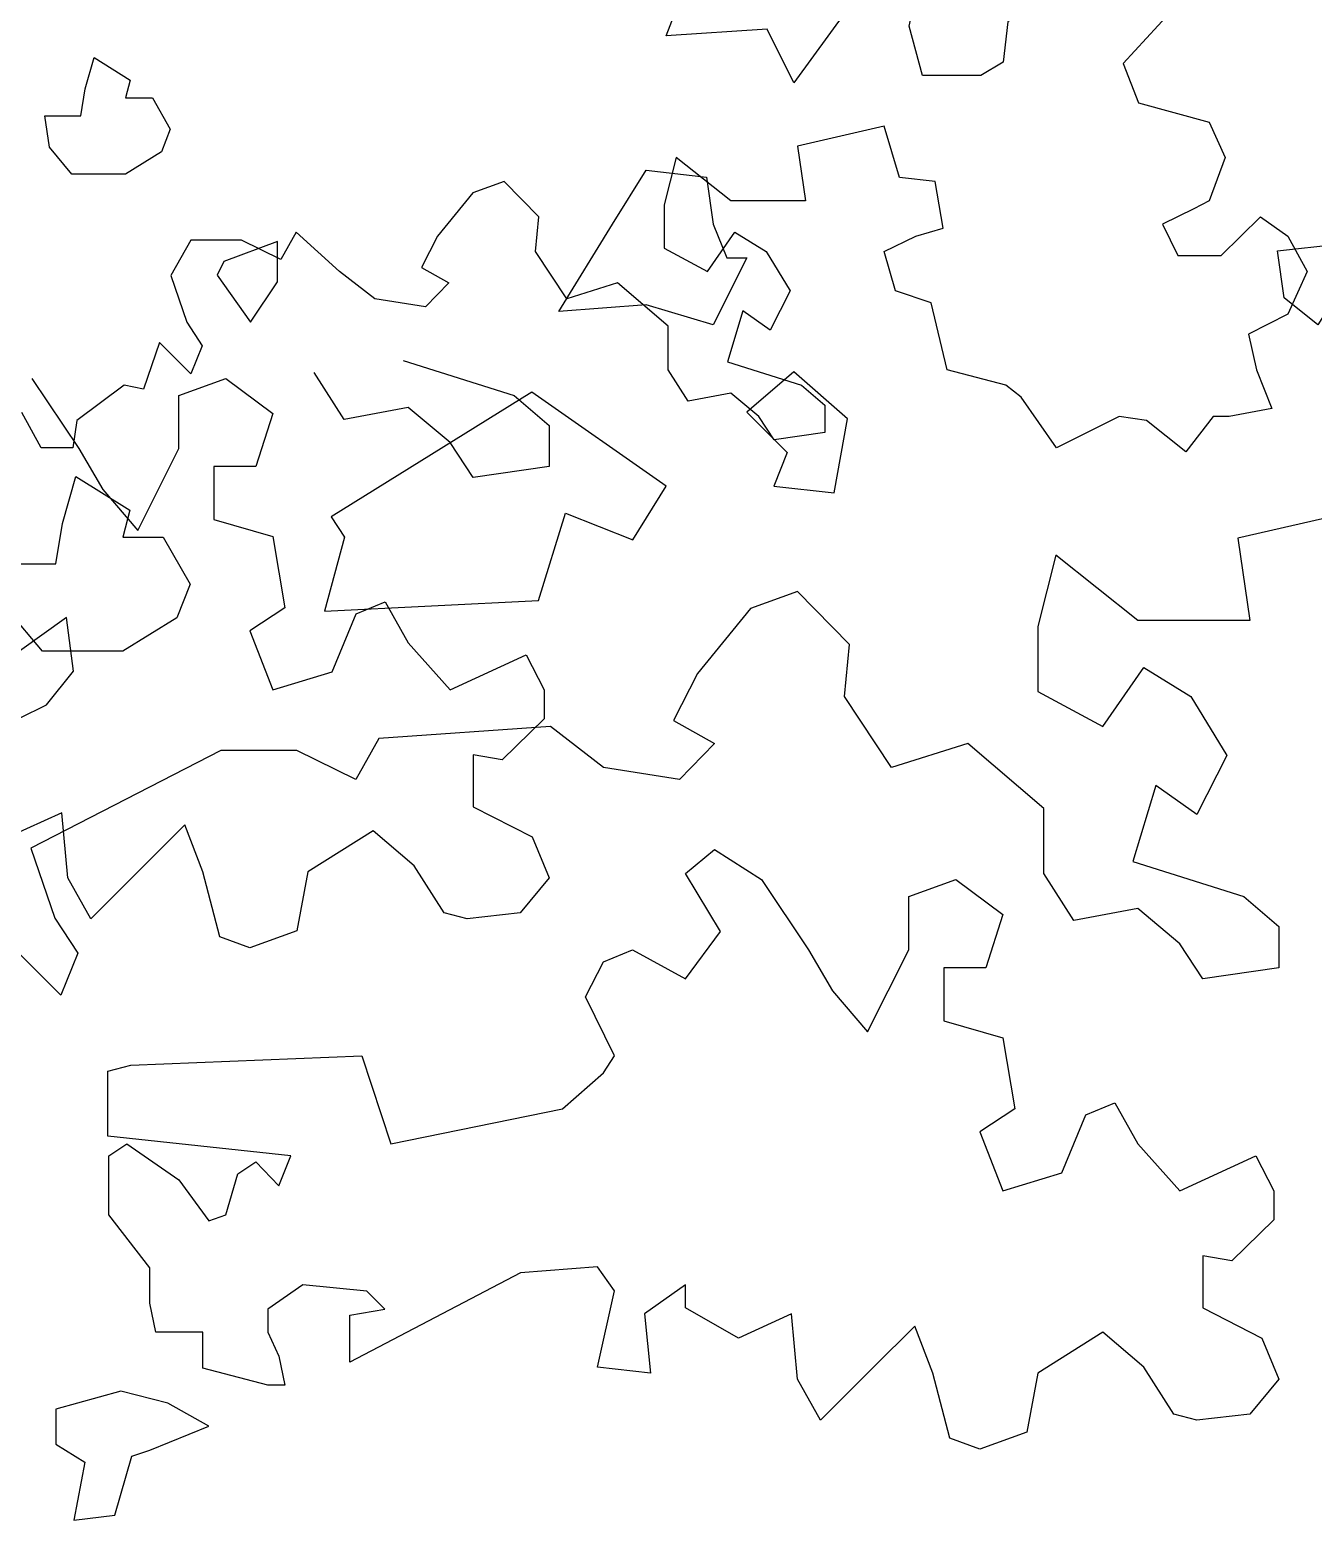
# Model space of a CAD drawing. Header units: inches. Extents: x 11.9 to 85.3, y 21.1 to 37.4.
# Drawn here: x 65.03 to 65.3695, y 21.8377 to 22.232 of the extents above; entities that cross this region are included whole.
import ezdxf

# ---------------------------------------------------------------- set-up
doc = ezdxf.new("R2010")
doc.units = ezdxf.units.IN
doc.header["$MEASUREMENT"] = 0
doc.layers.add('CAY', color=94, linetype='Continuous')
doc.layers.add('CAY-3', color=61, linetype='Continuous')

# ---------------------------------------------------------------- blocks, each defined once
blk = doc.blocks.new('A$C76451831')
at = {"layer": 'CAY-3'}
for p, q in [((6416.32, 659.79), (6481.77, 639.15)), ((3473.12, 650.62), (3396.47, 632.92)), ((6381.54, 624.99), (6363.85, 652.71)), ((6197.57, 649.17), (6225.29, 607.88)), ((6284.25, 639.15), (6311.96, 649.17)), ((6311.96, 649.17), (6339.67, 628.53)), ((3396.47, 632.92), (3403.55, 584.56)), ((6284.25, 607.88), (6284.25, 639.15)), ((6481.77, 639.15), (6502.41, 621.45)), ((6339.67, 628.53), (6329.65, 597.26)), ((6419.27, 632.07), (6381.54, 624.99)), ((6444.04, 611.42), (6419.27, 632.07)), ((3289.16, 622.9), (3278.55, 581.02)), ((3337.51, 584.56), (3289.16, 622.9)), ((6502.41, 621.45), (6502.41, 597.26)), ((6225.29, 607.88), (6239.44, 583.7)), ((6260.07, 559.51), (6284.25, 607.88)), ((6457.6, 590.78), (6444.04, 611.42)), ((3137.04, 601.66), (3109.33, 591.63)), ((3167.7, 570.4), (3137.04, 601.66)), ((3109.33, 591.63), (3078.08, 553.29)), ((6304.89, 597.26), (6304.89, 566)), ((6329.65, 597.26), (6304.89, 597.26)), ((6502.41, 597.26), (6457.6, 590.78)), ((3278.55, 581.02), (3278.55, 542.68)), ((3403.55, 584.56), (3337.51, 584.56)), ((6239.44, 583.7), (6260.07, 559.51)), ((3164.75, 539.73), (3167.7, 570.4)), ((6304.89, 566), (6339.67, 555.97)), ((3316.87, 522.03), (3341.05, 556.83)), ((3341.05, 556.83), (3368.76, 539.73)), ((6339.67, 555.97), (6346.75, 514.09)), ((3078.08, 553.29), (3063.93, 525.57)), ((3192.46, 497.85), (3164.75, 539.73)), ((3278.55, 542.68), (3316.87, 522.03)), ((3368.76, 539.73), (3389.99, 504.92)), ((2991.4, 522.03), (2890.19, 514.94)), ((3022.65, 497.85), (2991.4, 522.03)), ((3063.93, 525.57), (3088.1, 512)), ((2890.19, 514.94), (2876.63, 490.75)), ((3088.1, 512), (3067.46, 490.77)), ((3237.28, 512), (3192.46, 497.85)), ((3282.09, 473.66), (3237.28, 512)), ((6346.75, 514.09), (6326.11, 500.53)), ((6374.46, 476.34), (6388.61, 510.56)), ((6388.61, 510.56), (6405.71, 517.63)), ((6405.71, 517.63), (6419.27, 493.45)), ((2797.03, 507.86), (2685.02, 450.41)), ((2841.85, 507.86), (2797.03, 507.86)), ((2876.63, 490.75), (2841.85, 507.86)), ((3389.99, 504.92), (3372.3, 470.12)), ((3067.46, 490.77), (3022.65, 497.85)), ((6326.11, 500.53), (6339.67, 465.73)), ((6419.27, 493.45), (6444.04, 465.73)), ((3348.12, 487.23), (3334.56, 442.4)), ((3372.3, 470.12), (3348.12, 487.23)), ((6444.04, 465.73), (6488.85, 486.37)), ((6488.85, 486.37), (6499.46, 465.73)), ((6339.67, 465.73), (6374.46, 476.34)), ((3282.09, 435.32), (3282.09, 473.66)), ((6499.46, 465.73), (6499.46, 448.62)), ((2685.02, 450.41), (2699.17, 409.12)), ((3071, 435.32), (3088.1, 449.48)), ((3088.1, 449.48), (3115.81, 431.78)), ((6499.46, 448.62), (6474.7, 424.44)), ((3334.56, 442.4), (3400.01, 421.75)), ((3091.64, 401.11), (3071, 435.32)), ((3115.81, 431.78), (3143.53, 390.49)), ((3202.49, 421.75), (3230.2, 431.78)), ((3230.2, 431.78), (3257.91, 411.14)), ((3299.78, 407.6), (3282.09, 435.32)), ((3202.49, 390.49), (3202.49, 421.75)), ((3400.01, 421.75), (3420.65, 404.06)), ((6457.6, 427.38), (6457.6, 396.71)), ((6474.7, 424.44), (6457.6, 427.38)), ((3337.51, 414.68), (3299.78, 407.6)), ((3362.28, 394.03), (3337.51, 414.68)), ((2699.17, 409.12), (2712.73, 388.48)), ((3257.91, 411.14), (3247.89, 379.87)), ((3420.65, 404.06), (3420.65, 379.87)), ((3071, 373.39), (3091.64, 401.11)), ((6457.6, 396.71), (6492.38, 379.02)), ((2685.02, 381.4), (2675.11, 391.31)), ((2712.73, 388.48), (2702.71, 363.7)), ((3022.65, 383.41), (3039.75, 390.49)), ((3039.75, 390.49), (3071, 373.39)), ((3143.53, 390.49), (3157.68, 366.31)), ((3178.31, 342.12), (3202.49, 390.49)), ((3375.84, 373.39), (3362.28, 394.03)), ((6215.26, 393.17), (6184.01, 379.02)), ((6218.8, 354.83), (6215.26, 393.17)), ((2702.71, 363.7), (2685.02, 381.4)), ((3012.04, 362.77), (3022.65, 383.41)), ((3223.12, 379.87), (3223.12, 348.61)), ((3247.89, 379.87), (3223.12, 379.87)), ((3420.65, 379.87), (3375.84, 373.39)), ((6287.79, 386.09), (6263.61, 361.91)), ((6298.4, 358.37), (6287.79, 386.09)), ((6398.63, 382.55), (6360.31, 358.37)), ((6422.81, 361.91), (6398.63, 382.55)), ((6492.38, 379.02), (6502.41, 354.83)), ((3029.14, 327.97), (3012.04, 362.77)), ((3157.68, 366.31), (3178.31, 342.12)), ((6263.61, 361.91), (6232.36, 330.65)), ((6440.5, 334.19), (6422.81, 361.91)), ((6232.36, 330.65), (6218.8, 354.83)), ((6308.42, 320.03), (6298.4, 358.37)), ((6360.31, 358.37), (6353.82, 323.57)), ((6502.41, 354.83), (6485.31, 334.19)), ((3223.12, 348.61), (3257.91, 338.58)), ((3257.91, 338.58), (3264.99, 296.7)), ((6454.06, 330.65), (6440.5, 334.19)), ((6485.31, 334.19), (6454.06, 330.65)), ((2743.98, 322.41), (2880.17, 327.95)), ((2880.17, 327.95), (2897.27, 276.04)), ((3022.65, 317.94), (3029.14, 327.97)), ((2730.42, 318.87), (2743.98, 322.41)), ((2730.42, 280.53), (2730.42, 318.87)), ((2998.48, 296.7), (3022.65, 317.94)), ((6326.11, 313.54), (6308.42, 320.03)), ((6353.82, 323.57), (6326.11, 313.54)), ((3306.85, 293.16), (3323.95, 300.24)), ((3323.95, 300.24), (3337.51, 276.06)), ((2897.27, 276.04), (2998.48, 296.7)), ((3264.99, 296.7), (3244.35, 283.14)), ((3292.7, 258.95), (3306.85, 293.16)), ((3244.35, 283.14), (3257.91, 248.33)), ((2838.31, 268.97), (2730.42, 280.53)), ((2731, 268.97), (2741.61, 276.04)), ((2741.61, 276.04), (2772.27, 254.81)), ((3337.51, 276.06), (3362.28, 248.33)), ((2731, 234.16), (2731, 268.97)), ((2807.06, 258.35), (2817.67, 265.43)), ((2817.67, 265.43), (2831.23, 251.27)), ((2831.23, 251.27), (2838.31, 268.97)), ((3362.28, 248.33), (3407.09, 268.98)), ((3407.09, 268.98), (3417.7, 248.33)), ((2772.27, 254.81), (2789.96, 230.62)), ((2799.98, 234.16), (2807.06, 258.35)), ((3257.91, 248.33), (3292.7, 258.95)), ((3417.7, 248.33), (3417.7, 231.23)), ((2755.17, 202.9), (2731, 234.16)), ((2789.96, 230.62), (2799.98, 234.16)), ((3417.7, 231.23), (3392.94, 207.04)), ((2755.17, 182.26), (2755.17, 202.9)), ((3019.12, 203.5), (2973.71, 199.97)), ((3029.14, 189.35), (3019.12, 203.5)), ((3375.84, 209.99), (3375.84, 179.32)), ((3392.94, 207.04), (3375.84, 209.99)), ((2973.71, 199.97), (2873.1, 147.45)), ((2845.38, 192.87), (2824.75, 178.72)), ((2883.12, 189.33), (2845.38, 192.87)), ((2893.73, 178.72), (2883.12, 189.33)), ((3019.12, 144.52), (3029.14, 189.35)), ((3071, 192.89), (3046.83, 175.78)), ((3071, 179.32), (3071, 192.89)), ((2758.71, 165.15), (2755.17, 182.26)), ((2824.75, 178.72), (2824.75, 165.15)), ((2873.1, 175.18), (2893.73, 178.72)), ((3046.83, 175.78), (3050.37, 140.98)), ((3102.25, 161.62), (3071, 179.32)), ((3133.5, 175.78), (3102.25, 161.62)), ((3137.04, 137.44), (3133.5, 175.78)), ((3375.84, 179.32), (3410.62, 161.62)), ((2873.1, 147.45), (2873.1, 175.18)), ((3206.03, 168.7), (3181.85, 144.52)), ((3216.64, 140.98), (3206.03, 168.7)), ((2786.42, 165.15), (2758.71, 165.15)), ((2786.42, 143.91), (2786.42, 165.15)), ((2824.75, 165.15), (2831.23, 150.99)), ((3316.87, 165.16), (3278.55, 140.98)), ((3341.05, 144.52), (3316.87, 165.16)), ((3410.62, 161.62), (3420.65, 137.44)), ((2831.23, 150.99), (2834.77, 133.89)), ((2824.75, 133.89), (2786.42, 143.91)), ((3050.37, 140.98), (3019.12, 144.52)), ((3181.85, 144.52), (3150.6, 113.26)), ((3226.66, 102.64), (3216.64, 140.98)), ((3278.55, 140.98), (3272.06, 106.18)), ((3358.74, 116.79), (3341.05, 144.52)), ((2834.77, 133.89), (2824.75, 133.89)), ((3150.6, 113.26), (3137.04, 137.44)), ((3420.65, 137.44), (3403.55, 116.79)), ((3372.3, 113.26), (3358.74, 116.79)), ((3403.55, 116.79), (3372.3, 113.26)), ((3272.06, 106.18), (3244.35, 96.15)), ((3244.35, 96.15), (3226.66, 102.64))]:
    blk.add_line(p, q, dxfattribs=at)
blk.add_lwpolyline([(6868.23, 864.74), (6840.71, 834.85), (6849.76, 811.65), (6891.42, 800.25), (6900.86, 779.41), (6891.42, 753.85), (6882.38, 749.13), (6863.91, 740.08), (6872.95, 721.6), (6898.5, 721.6), (6921.69, 744.41), (6937.81, 733), (6949.21, 712.16), (6937.81, 687), (6914.61, 675.2), (6919.33, 654.36), (6928.37, 631.55), (6903.21, 626.83), (6893.78, 626.83), (6877.66, 605.99), (6854.47, 624.47), (6838.36, 626.83), (6801.41, 608.35), (6780.57, 638.23), (6771.53, 645.31), (6736.94, 654.36), (6727.51, 693.68), (6706.67, 700.76), (6699.99, 723.96), (6718.47, 733), (6734.58, 737.72), (6729.87, 765.25), (6709.03, 767.61), (6699.99, 797.89), (6648.89, 786.09), (6653.61, 753.85), (6609.58, 753.85), (6577.35, 779.41), (6570.27, 751.49), (6570.27, 725.93), (6595.83, 712.16), (6611.94, 735.36), (6630.42, 723.96), (6644.57, 700.76), (6632.77, 677.56), (6616.66, 688.96), (6607.62, 659.07), (6651.25, 645.31), (6665.01, 633.51), (6665.01, 617.39), (6635.13, 613.07), (6626.09, 626.83), (6609.58, 640.59), (6584.43, 635.87), (6572.63, 654.36), (6572.63, 679.92), (6542.76, 705.48), (6512.89, 696.04), (6494.41, 723.96), (6496.38, 744.41), (6475.94, 765.25), (6457.46, 758.57), (6436.63, 733), (6427.19, 714.52), (6443.31, 705.48), (6429.55, 691.32), (6399.68, 696.04), (6378.84, 712.16), (6353.29, 735.36), (6344.25, 719.24), (6321.06, 730.65), (6291.19, 730.65), (6279.39, 709.8), (6288.83, 682.28), (6297.87, 668.51), (6291.19, 652), (6279.39, 663.79), (6272.79, 670.4), (6263.28, 642.95), (6251.88, 645.31), (6223.97, 624.47), (6221.61, 608.35), (6203.14, 608.35), (6191.74, 629.19)], dxfattribs=at)
for points in [[(3079.41, 980.5), (3107.12, 1008.23), (3134.84, 996.34), (3122.96, 964.66), (3166.51, 944.86), (3134.84, 901.29), (3119, 932.98), (3059.62, 929.02)], [(6714.64, 856.75), (6719.92, 880.51), (6754.23, 872.59), (6759.51, 891.07), (6756.87, 909.56), (6772.7, 914.84), (6796.46, 906.92), (6788.54, 869.95), (6772.7, 859.39), (6770.06, 835.63), (6756.87, 827.71), (6722.56, 827.71)], [(3027.95, 818.12), (3047.74, 849.81), (3083.37, 845.85), (3087.33, 818.12), (3095.25, 798.32), (3107.12, 798.32), (3087.33, 758.71), (3047.74, 770.6), (2996.28, 766.64)], [(6252.77, 814.5), (6268.6, 814.5), (6279.16, 796.02), (6273.88, 782.82), (6252.77, 769.62), (6221.1, 769.62), (6207.9, 785.46), (6205.26, 803.94), (6226.38, 803.94), (6229.02, 819.79), (6234.29, 838.27), (6255.41, 825.07)], [(2798.79, 796.03), (2794.83, 788.11), (2814.63, 760.39), (2830.46, 784.15), (2830.46, 807.91)], [(3423.83, 774.56), (3419.88, 802.28), (3455.51, 806.24), (3463.42, 790.4), (3443.63, 758.71)], [(3158.59, 659.7), (3166.51, 703.27), (3134.84, 730.99), (3107.12, 707.23), (3130.88, 683.46), (3122.96, 663.66)], [(3039.82, 631.98), (3059.62, 663.66), (2980.44, 719.11), (2862.13, 645.53), (2870.05, 633.65), (2858.17, 590.08), (2984.4, 596.33), (3000.23, 647.82)], [(2739.41, 633.65), (2763.16, 633.65), (2779, 605.93), (2771.08, 586.12), (2739.41, 566.32), (2691.9, 566.32), (2672.11, 590.08), (2668.15, 617.81), (2699.82, 617.81), (2703.78, 641.57), (2711.69, 669.29), (2743.37, 649.49)], [(6222.02, 476.63), (6218.06, 508.31), (6190.35, 488.51), (6170.56, 500.39), (6162.64, 484.55), (6154.72, 456.83), (6190.35, 448.91), (6206.19, 456.83)], [(2765.78, 123.27), (2738.07, 130.35), (2699.75, 119.73), (2699.75, 99.08), (2716.85, 88.47), (2710.36, 54.26), (2734.53, 57.2), (2744.56, 92.01), (2755.17, 95.55), (2789.96, 109.7)]]:
    blk.add_lwpolyline(points, close=True, dxfattribs=at)

msp = doc.modelspace()

# ---------------------------------------------------------------- block references
at = {"layer": 'CAY', "xscale": 0.0004489089019145984, "yscale": 0.0004489089019145984, "zscale": 0.0004489089019145984}
for p in [(62.24839, 21.84829), (63.82489, 21.8133)]:
    msp.add_blockref('A$C76451831', p, dxfattribs=at)

doc.saveas('drawing.dxf')
